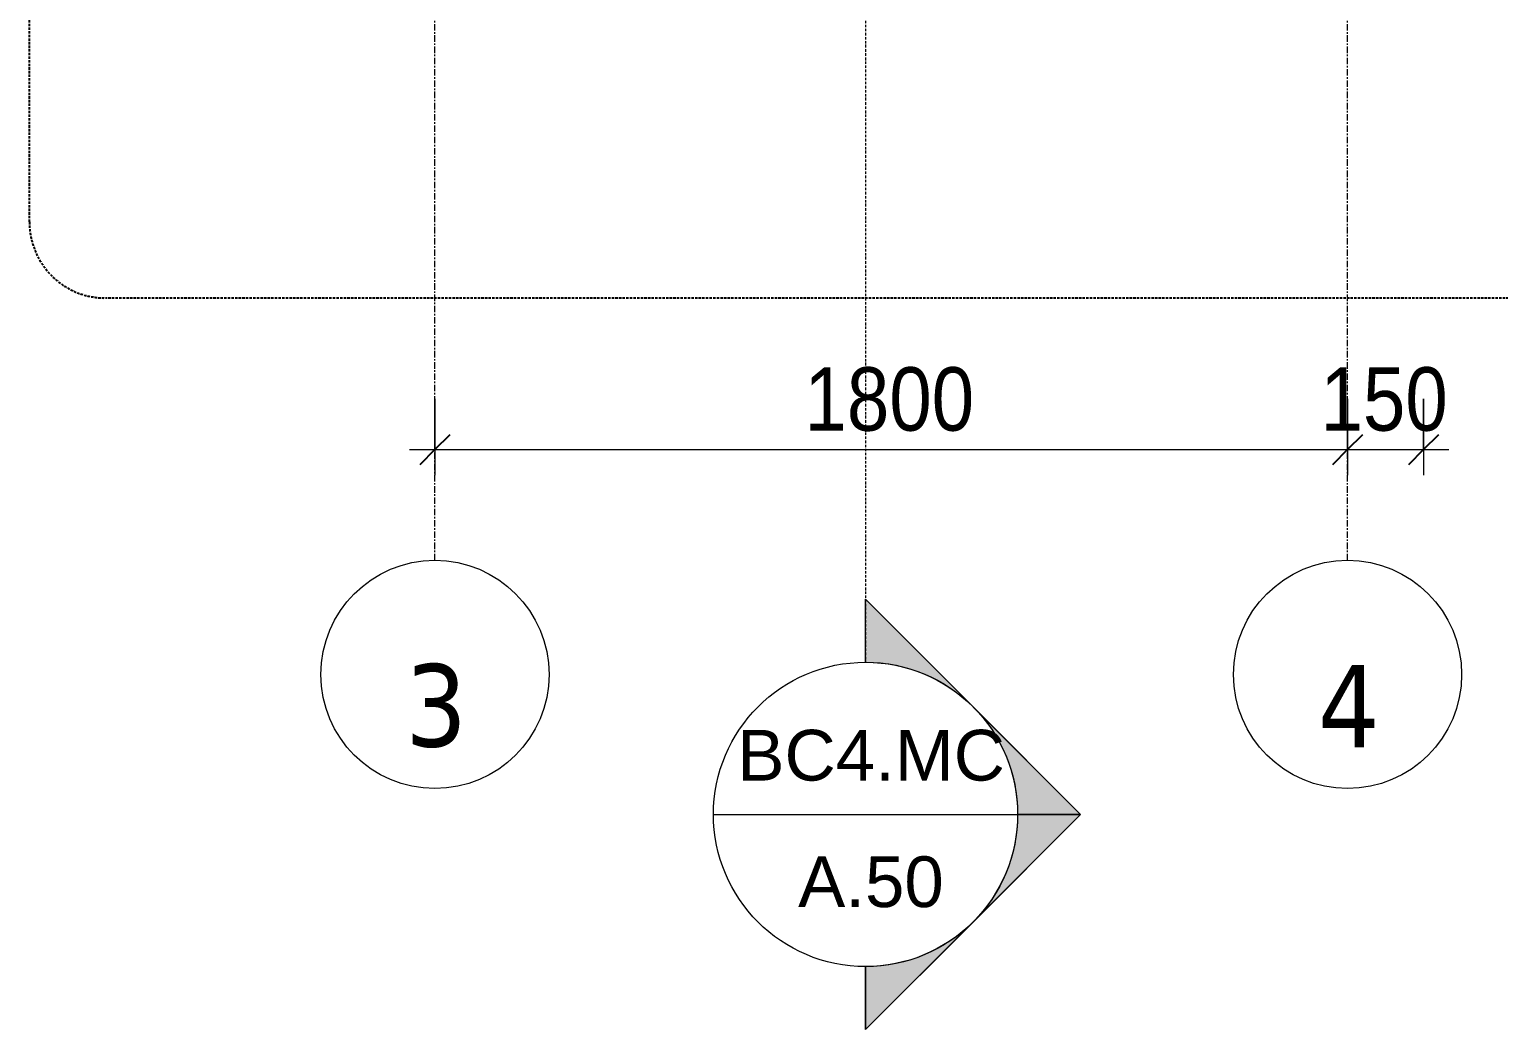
# Model space of a CAD drawing. Header units: millimetres. Extents: x 74302 to 149682, y -1785 to 49068.
# Drawn here: x 117418 to 120316, y 14985 to 16956 of the extents above; entities that cross this region are included whole.
import ezdxf

# ---------------------------------------------------------------- set-up
doc = ezdxf.new("R2010")
doc.units = ezdxf.units.MM
for name, pattern in [('Dash - Tight', [4.5, 3, -1.5]), ('Dash Dot 3_16_', [7.9375, 4.7625, -1.5875, 0, -1.5875]), ('Grid Line', [22.225, 12.7, -3.175, 3.175, -3.175]), ('Hidden', [7.14375, 4.7625, -2.38125])]:
    doc.linetypes.add(name, pattern=pattern)
for name, color, linetype, lineweight in [('A-ANNO-DIMS', 211, 'Continuous', 9), ('A-ANNO-DIMS-50', 211, 'Continuous', 9), ('A-DETL-GENF-2', 92, 'Dash - Tight', 18), ('A-DETL-GENF-3', 92, 'Hidden', 25), ('G-ANNO-SYMB', 111, 'Continuous', 9), ('G-ANNO-SYMB-1', 111, 'Dash Dot 3_16_', 18), ('S-GRID-1', 1, 'Grid Line', 9), ('S-GRID-IDEN', 1, 'Continuous', 9)]:
    doc.layers.add(name, color=color, linetype=linetype, lineweight=lineweight)
doc.styles.add('Arial_2', font='arial.ttf', dxfattribs={"height": 100})
doc.styles.add('Tahoma_B', font='tahomabd.ttf', dxfattribs={"height": 162.5})
doc.styles.add('UTM Avo', font='', dxfattribs={"width": 0.9, "height": 125})
doc.styles.get('UTM Avo').set_extended_font_data('UTM Avo')
doc.dimstyles.new('1_Dim_chi_tiet_2_5', dxfattribs={"dimscale": 304.8, "dimtxt": 124.912619, "dimasz": 0.19685, "dimexe": 0.164042, "dimexo": 0.0625, "dimgap": 0.016404, "dimtad": 1, "dimdec": 0, "dimrnd": 5, "dimzin": 0, "dimdsep": 46, "dimtxsty": 'UTM Avo', "dimblk1": 'OBLIQUE', "dimblk2": 'OBLIQUE', "dimsah": 1, "dimcen": 0.09, "dimdle": 0.164042, "dimazin": 0, "dimtfac": 1, "dimtdec": 4, "dimtix": 1, "dimtmove": 0, "dimatfit": 3, "dimfxl": 0.328084, "dimfxlon": 1, "dimtvp": 1, "dimtolj": 1, "dimtzin": 0, "dimarcsym": 2})

# ---------------------------------------------------------------- blocks, each defined once
blk = doc.blocks.new('BORDER VIEW - BORDER VIEW-2198951-TKCS_SẢNH - BẬC CẤP 4 - MẶT BẰNG')
at = {"layer": 'A-DETL-GENF-3'}
for p, q in [((0, 150), (0, 6387.1)), ((3753.6, 0), (150, 0))]:
    blk.add_line(p, q, dxfattribs=at)
blk.add_arc((150, 150), 150, 180, 270, dxfattribs=at)
blk = doc.blocks.new('Grid - M_Grid Head - Circle-353313-TKCS_SẢNH - BẬC CẤP 4 - MẶT BẰNG')
at = {"layer": 'S-GRID-IDEN'}
blk.add_circle((0, 0), 4.5, dxfattribs=at)
blk = doc.blocks.new('Section - M_Section Head - Filled-352373-TKCS_SẢNH - BẬC CẤP 4 - MẶT BẰNG')
at = {"layer": 'G-ANNO-SYMB'}
h = blk.add_hatch(color=256, dxfattribs=at)
edge = h.paths.add_edge_path()
edge.add_line((-6, 8.485), (-6, 6))
edge.add_arc((-6, 0), 6, 90, 135)
edge.add_line((-10.243, 4.243), (-6, 8.485))
h = blk.add_hatch(color=256, dxfattribs=at)
edge = h.paths.add_edge_path()
edge.add_line((-6, 8.485), (-1.757, 4.243))
edge.add_arc((-6, 0), 6, 45, 90)
edge.add_line((-6, 6), (-6, 8.485))
h = blk.add_hatch(color=256, dxfattribs=at)
edge = h.paths.add_edge_path()
edge.add_line((-14.485, 0), (-10.243, 4.243))
edge.add_arc((-6, 0), 6, 135, 180)
edge.add_line((-12, 0), (-14.485, 0))
h = blk.add_hatch(color=256, dxfattribs=at)
edge = h.paths.add_edge_path()
edge.add_line((2.485, 0), (0, 0))
edge.add_arc((-6, 0), 6, 360, 405)
edge.add_line((-1.757, 4.243), (2.485, 0))
for p, q in [((-6, 8.485), (-14.485, 0)), ((-6, 8.485), (-10.243, 4.243)), ((-6, 8.485), (2.485, 0)), ((-6, 6), (-6, 8.485)), ((-6, 8.485), (-6, 6)), ((-1.757, 4.243), (-6, 8.485)), ((-10.243, 4.243), (-14.485, 0)), ((2.485, 0), (-1.757, 4.243)), ((-14.485, 0), (-12, 0)), ((0, 0), (2.485, 0)), ((-12, 0), (-14.485, 0)), ((0, 0), (2.485, 0))]:
    blk.add_line(p, q, dxfattribs=at)
for start, end in [(360, 180), (90, 135), (45, 90), (135, 180), (360, 45), (180, 360)]:
    blk.add_arc((-6, 0), 6, start, end, dxfattribs=at)
blk = doc.blocks.new('DIMBLOCK30-TKCS_SẢNH - BẬC CẤP 4 - MẶT BẰNG')
at = {"layer": 'A-ANNO-DIMS-50'}
for p, q in [((118217.6, 16228), (118217.6, 16078)), ((118217.6, 16128), (118217.6, 16228)), ((120017.6, 16228), (120017.6, 16078)), ((120017.6, 16128), (120017.6, 16228)), ((118167.6, 16128), (120017.6, 16128))]:
    blk.add_line(p, q, dxfattribs=at)
at = {"layer": 'A-ANNO-DIMS-50', "lineweight": 25}
for p, q in [((118217.6, 16128), (118247.6, 16158)), ((120017.6, 16128), (120047.6, 16158)), ((118217.6, 16128), (118187.6, 16098)), ((120017.6, 16128), (119987.6, 16098))]:
    blk.add_line(p, q, dxfattribs=at)
at = {"layer": 'A-ANNO-DIMS-50', "color": 0, "insert": (118946.4, 16290.4), "char_height": 125, "width": 410.824, "attachment_point": 1, "line_spacing_factor": 1.110334, "style": 'UTM Avo'}
blk.add_mtext('1800', dxfattribs=at)
blk = doc.blocks.new('_Oblique')
at = {"color": 0, "linetype": 'ByBlock', "lineweight": -2}
blk.add_line((-0.5, -0.5), (0.5, 0.5), dxfattribs=at)
blk = doc.blocks.new('DIMBLOCK31-TKCS_SẢNH - BẬC CẤP 4 - MẶT BẰNG')
at = {"layer": 'A-ANNO-DIMS-50'}
for p, q in [((120017.6, 16228), (120017.6, 16078)), ((120017.6, 16128), (120017.6, 16228)), ((120167.6, 16228), (120167.6, 16078)), ((120167.6, 16128), (120167.6, 16228)), ((120017.6, 16128), (120217.6, 16128))]:
    blk.add_line(p, q, dxfattribs=at)
at = {"layer": 'A-ANNO-DIMS-50', "lineweight": 25}
for p, q in [((120017.6, 16128), (120047.6, 16158)), ((120167.6, 16128), (120197.6, 16158)), ((120017.6, 16128), (119987.6, 16098)), ((120167.6, 16128), (120137.6, 16098))]:
    blk.add_line(p, q, dxfattribs=at)
at = {"layer": 'A-ANNO-DIMS-50', "color": 0, "insert": (119964.2, 16290.4), "char_height": 125, "width": 308.118, "attachment_point": 1, "line_spacing_factor": 1.110334, "style": 'UTM Avo'}
blk.add_mtext('150', dxfattribs=at)

msp = doc.modelspace()

# ---------------------------------------------------------------- linework, layer by layer
at = {"layer": 'G-ANNO-SYMB'}
msp.add_line((118766.9, 15408.9), (119366.9, 15408.9), dxfattribs=at)
at = {"layer": 'G-ANNO-SYMB-1'}
msp.add_line((119066.9, 23620.6), (119066.9, 15708.9), dxfattribs=at)
at = {"layer": 'S-GRID-1'}
for p, q in [((118217.6, 15909.8), (118217.6, 17159.8)), ((120017.6, 15909.8), (120017.6, 17159.8))]:
    msp.add_line(p, q, dxfattribs=at)

# ---------------------------------------------------------------- block references
at = {"layer": 'A-DETL-GENF-2'}
msp.add_blockref('BORDER VIEW - BORDER VIEW-2198951-TKCS_SẢNH - BẬC CẤP 4 - MẶT BẰNG', (117417.7, 16426.9), dxfattribs=at)
at = {"layer": 'G-ANNO-SYMB', "extrusion": (0, 0, -1), "xscale": 49.99999999999998, "yscale": 49.99999999999998, "zscale": 49.99999999999998, "rotation": 90.00000000000053}
msp.add_blockref('Section - M_Section Head - Filled-352373-TKCS_SẢNH - BẬC CẤP 4 - MẶT BẰNG', (-119066.9, 15708.9), dxfattribs=at)
at = {"layer": 'S-GRID-IDEN', "xscale": 49.99999999999998, "yscale": 49.99999999999998, "zscale": 49.99999999999998}
for p in [(118217.6, 15684.8), (120017.6, 15684.8)]:
    msp.add_blockref('Grid - M_Grid Head - Circle-353313-TKCS_SẢNH - BẬC CẤP 4 - MẶT BẰNG', p, dxfattribs=at)

# ---------------------------------------------------------------- texts
at = {"layer": 'G-ANNO-SYMB', "char_height": 100, "attachment_point": 5, "line_spacing_factor": 0.936439, "style": 'Arial_2'}
for s, insert, width in [('\\pt635,1270,1905,2540,3175,3810,4445,5080,5715,6350,6985,7620,8255,8890,9525,10160,10795,11430,12065,12700,13335,13970,14605,15240,15875,16510,17145,17780,18415,19050,19685,20320;BC4.MC', (119077.8, 15524.9), 539), ('\\pt635,1270,1905,2540,3175,3810,4445,5080,5715,6350,6985,7620,8255,8890,9525,10160,10795,11430,12065,12700,13335,13970,14605,15240,15875,16510,17145,17780,18415,19050,19685,20320;A.50', (119077.5, 15275.5), 297.5)]:
    msp.add_mtext(s, dxfattribs=dict(at, insert=insert, width=width))

# ---------------------------------------------------------------- dimensions: what is measured, and where the dimension line sits
at = {"layer": 'A-ANNO-DIMS'}
for base, p1, p2, override, picture, middle in [((120017.6, 16128), (118217.6, 16228), (120017.6, 16228), {"dimpost": '<>', "dimfxl": 1800}, 'DIMBLOCK30-TKCS_SẢNH - BẬC CẤP 4 - MẶT BẰNG', (119117.6, 16197.7)), ((120167.6, 16128), (120017.6, 16228), (120167.6, 16228), {"dimpost": '<>', "dimfxl": 150}, 'DIMBLOCK31-TKCS_SẢNH - BẬC CẤP 4 - MẶT BẰNG', (120092.6, 16197.7))]:
    dim = msp.add_linear_dim(base=base, p1=p1, p2=p2, dimstyle='1_Dim_chi_tiet_2_5', override=override, dxfattribs=at)
    dim.commit()
    dim.dimension.update_dxf_attribs({"geometry": picture, "text_midpoint": middle})

# ---------------------------------------------------------------- next in the draw order: texts
at = {"layer": 'S-GRID-IDEN', "char_height": 162.5, "width": 145.5, "attachment_point": 5, "line_spacing_factor": 0.996129, "style": 'Tahoma_B', "bg_fill": 3, "box_fill_scale": 1.25, "bg_fill_color": 256, "bg_fill_true_color": 13158600, "bg_fill_transparency": 0}
for s, insert in [('\\pt634.99962,1269.99925,1905.0005,2540.00013,3174.99975,3809.99937,4445.00062,5080.00025,5714.99987,6349.9995,6985.00075,7620.00037,8255,8889.99962,9524.99925,10160.0005,10795.00013,11429.99975,12064.99938,12700.00063,13335.00025,13969.99988,14604.9995,15240.00075,15875.00038,16510,17144.99963,17779.99925,18415.0005,19050.00013,19684.99975,20319.99938;3', (118219.9, 15622.4)), ('\\pt634.99962,1269.99925,1905.0005,2540.00013,3174.99975,3809.99937,4445.00062,5080.00025,5714.99987,6349.9995,6985.00075,7620.00037,8255,8889.99962,9524.99925,10160.0005,10795.00013,11429.99975,12064.99938,12700.00063,13335.00025,13969.99988,14604.9995,15240.00075,15875.00038,16510,17144.99963,17779.99925,18415.0005,19050.00013,19684.99975,20319.99938;4', (120019.9, 15622.4))]:
    msp.add_mtext(s, dxfattribs=dict(at, insert=insert))

doc.saveas('drawing.dxf')
